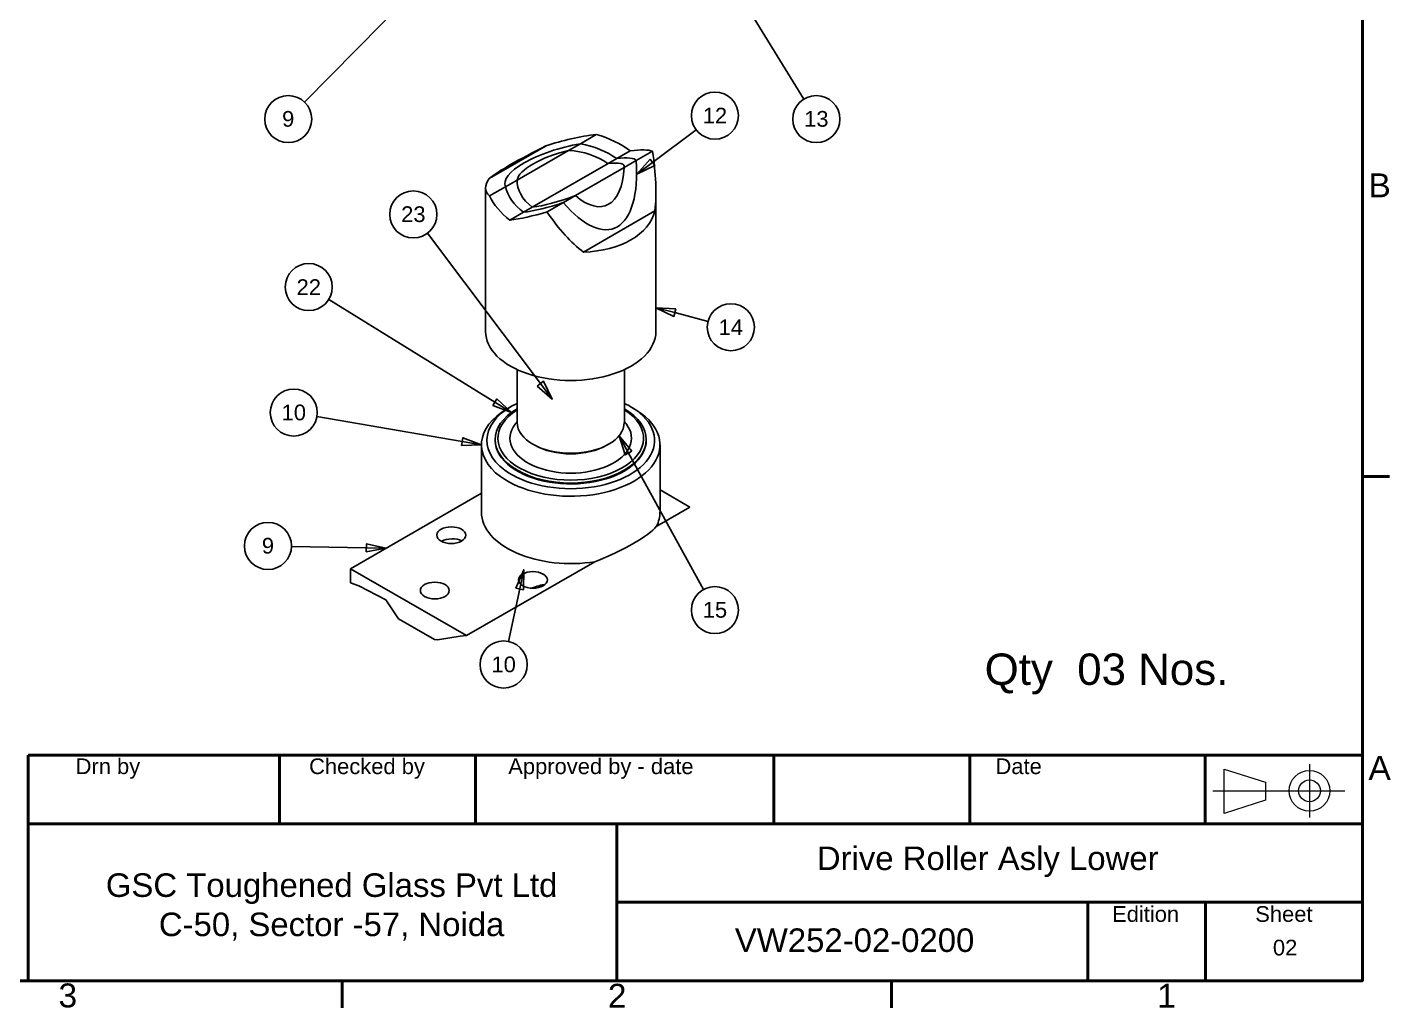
# Paper-space layout 'Drive Roller Asly Lower' of a CAD drawing. Header units: millimetres. Extents: x 0 to 420, y 0 to 297.
# Drawn here: x 239.9 to 413.6, y 6.6 to 131.5 of the extents above; entities that cross this region are included whole.
import ezdxf

# ---------------------------------------------------------------- set-up
doc = ezdxf.new("R2010")
doc.units = ezdxf.units.MM
doc.linetypes.add('ACAD_ISO08W100', pattern=[36, 24, -3, 6, -3])
for name, color, linetype, lineweight in [('2dTransBorder', 7, 'Continuous', 25), ('2dTransTitleBlock', 7, 'Continuous', 25), ('Leader Lines', 5, 'Continuous', 25), ('Text', 5, 'Continuous', 25), ('Visible Edges', 7, 'Continuous', 50)]:
    doc.layers.add(name, color=color, linetype=linetype, lineweight=lineweight)
doc.layers.add('Title', color=7, linetype='Continuous')
doc.styles.add('Current-ISO', font='ARIAL.TTF')
doc.styles.get("Standard").update_dxf_attribs({"font": 'ARIAL.TTF'})
doc.styles.add('Text Style28', font='ARIAL.TTF')

# ---------------------------------------------------------------- blocks, each defined once
blk = doc.blocks.new('2dTransSymbol38')
at = {"color": 179}
blk.add_solid([(316.12, 160.15), (314.38, 162.02), (315.27, 159.63), (316.12, 160.15)], dxfattribs=at)
at = {"layer": 'Leader Lines', "color": 179, "linetype": 'Continuous', "lineweight": 25, "true_color": 0x262659}
for p, q in [((315.7, 159.89), (314.38, 162.02)), ((316.12, 160.15), (314.38, 162.02)), ((314.38, 162.02), (315.27, 159.63)), ((315.27, 159.63), (316.12, 160.15)), ((315.7, 159.89), (338.85, 122.37))]:
    blk.add_line(p, q, dxfattribs=at)
blk.add_lwpolyline([(316.12, 160.15), (314.38, 162.02), (315.27, 159.63), (316.12, 160.15)], dxfattribs=at)
blk.add_circle((340.42, 119.82), 3, dxfattribs=at)
at = {"layer": 'Leader Lines', "color": 18, "linetype": 'Continuous', "lineweight": 25, "true_color": 0x000000, "insert": (338.87, 118.82), "char_height": 2, "attachment_point": 7, "style": 'Text Style28'}
blk.add_mtext('13', dxfattribs=at)
blk = doc.blocks.new('2dTransSymbol43')
at = {"color": 179}
blk.add_solid([(290.49, 136.78), (291.89, 138.91), (289.78, 137.48), (290.49, 136.78)], dxfattribs=at)
at = {"layer": 'Leader Lines', "color": 179, "linetype": 'Continuous', "lineweight": 25, "true_color": 0x262659}
for p, q in [((291.89, 138.91), (289.78, 137.48)), ((289.78, 137.48), (290.49, 136.78)), ((290.13, 137.13), (291.89, 138.91)), ((290.49, 136.78), (291.89, 138.91)), ((290.13, 137.13), (275.22, 121.96))]:
    blk.add_line(p, q, dxfattribs=at)
blk.add_lwpolyline([(290.49, 136.78), (291.89, 138.91), (289.78, 137.48), (290.49, 136.78)], dxfattribs=at)
blk.add_circle((273.13, 119.82), 3, dxfattribs=at)
at = {"layer": 'Leader Lines', "linetype": 'Continuous', "lineweight": 25, "insert": (272.35, 118.82), "char_height": 2, "attachment_point": 7, "style": 'Text Style28'}
blk.add_mtext('9', dxfattribs=at)
blk = doc.blocks.new('2dTransSymbol47')
at = {"color": 179}
blk.add_solid([(316.93, 77.5), (315.28, 79.44), (316.05, 77.01), (316.93, 77.5)], dxfattribs=at)
at = {"layer": 'Leader Lines', "color": 179, "linetype": 'Continuous', "lineweight": 25, "true_color": 0x262659}
for p, q in [((316.49, 77.25), (315.28, 79.44)), ((316.93, 77.5), (315.28, 79.44)), ((315.28, 79.44), (316.05, 77.01)), ((316.05, 77.01), (316.93, 77.5)), ((316.49, 77.25), (326.06, 59.87))]:
    blk.add_line(p, q, dxfattribs=at)
blk.add_lwpolyline([(316.93, 77.5), (315.28, 79.44), (316.05, 77.01), (316.93, 77.5)], dxfattribs=at)
blk.add_circle((327.5, 57.24), 3, dxfattribs=at)
at = {"layer": 'Leader Lines', "linetype": 'Continuous', "lineweight": 25, "insert": (325.95, 56.24), "char_height": 2, "attachment_point": 7, "style": 'Text Style28'}
blk.add_mtext('15', dxfattribs=at)
blk = doc.blocks.new('2dTransSymbol48')
at = {"color": 179}
blk.add_solid([(322.53, 95.63), (319.98, 95.78), (322.28, 94.66), (322.53, 95.63)], dxfattribs=at)
at = {"layer": 'Leader Lines', "color": 179, "linetype": 'Continuous', "lineweight": 25, "true_color": 0x262659}
for p, q in [((322.4, 95.15), (319.98, 95.78)), ((322.53, 95.63), (319.98, 95.78)), ((319.98, 95.78), (322.28, 94.66)), ((322.28, 94.66), (322.53, 95.63)), ((322.4, 95.15), (326.64, 94.04))]:
    blk.add_line(p, q, dxfattribs=at)
blk.add_lwpolyline([(322.53, 95.63), (319.98, 95.78), (322.28, 94.66), (322.53, 95.63)], dxfattribs=at)
blk.add_circle((329.53, 93.29), 3, dxfattribs=at)
at = {"layer": 'Leader Lines', "color": 18, "linetype": 'Continuous', "lineweight": 25, "true_color": 0x000000, "insert": (327.97, 92.28), "char_height": 2, "attachment_point": 7, "style": 'Text Style28'}
blk.add_mtext('14', dxfattribs=at)
blk = doc.blocks.new('2dTransSymbol49')
at = {"color": 179}
blk.add_solid([(319.24, 114.7), (317.53, 112.8), (319.84, 113.9), (319.24, 114.7)], dxfattribs=at)
at = {"layer": 'Leader Lines', "color": 179, "linetype": 'Continuous', "lineweight": 25, "true_color": 0x262659}
for p, q in [((319.54, 114.3), (325.11, 118.47)), ((319.24, 114.7), (317.53, 112.8)), ((319.84, 113.9), (319.24, 114.7)), ((319.54, 114.3), (317.53, 112.8)), ((317.53, 112.8), (319.84, 113.9))]:
    blk.add_line(p, q, dxfattribs=at)
blk.add_lwpolyline([(319.24, 114.7), (317.53, 112.8), (319.84, 113.9), (319.24, 114.7)], dxfattribs=at)
blk.add_circle((327.5, 120.26), 3, dxfattribs=at)
at = {"layer": 'Leader Lines', "color": 18, "linetype": 'Continuous', "lineweight": 25, "true_color": 0x010000, "insert": (325.95, 119.26), "char_height": 2, "attachment_point": 7, "style": 'Text Style28'}
blk.add_mtext('12', dxfattribs=at)
blk = doc.blocks.new('2dTransSymbol50')
at = {"color": 179}
blk.add_solid([(283.07, 64.67), (285.58, 65.12), (283.09, 65.67), (283.07, 64.67)], dxfattribs=at)
at = {"layer": 'Leader Lines', "color": 179, "linetype": 'Continuous', "lineweight": 25, "true_color": 0x262659}
for p, q in [((283.08, 65.17), (273.54, 65.35)), ((283.09, 65.67), (283.07, 64.67)), ((283.07, 64.67), (285.58, 65.12)), ((283.08, 65.17), (285.58, 65.12)), ((285.58, 65.12), (283.09, 65.67))]:
    blk.add_line(p, q, dxfattribs=at)
blk.add_lwpolyline([(283.07, 64.67), (285.58, 65.12), (283.09, 65.67), (283.07, 64.67)], dxfattribs=at)
blk.add_circle((270.55, 65.41), 3, dxfattribs=at)
at = {"layer": 'Leader Lines', "color": 18, "linetype": 'Continuous', "lineweight": 25, "true_color": 0x000000, "insert": (269.77, 64.41), "char_height": 2, "attachment_point": 7, "style": 'Text Style28'}
blk.add_mtext('9', dxfattribs=at)
blk = doc.blocks.new('2dTransSymbol51')
at = {"color": 179}
blk.add_solid([(303.12, 59.83), (303.15, 62.38), (302.14, 60.04), (303.12, 59.83)], dxfattribs=at)
at = {"layer": 'Leader Lines', "color": 179, "linetype": 'Continuous', "lineweight": 25, "true_color": 0x262659}
for p, q in [((303.15, 62.38), (302.14, 60.04)), ((302.63, 59.93), (303.15, 62.38)), ((303.12, 59.83), (303.15, 62.38)), ((302.63, 59.93), (301.2, 53.23)), ((302.14, 60.04), (303.12, 59.83))]:
    blk.add_line(p, q, dxfattribs=at)
blk.add_lwpolyline([(303.12, 59.83), (303.15, 62.38), (302.14, 60.04), (303.12, 59.83)], dxfattribs=at)
blk.add_circle((300.58, 50.3), 3, dxfattribs=at)
at = {"layer": 'Leader Lines', "linetype": 'Continuous', "lineweight": 25, "insert": (299.03, 49.29), "char_height": 2, "attachment_point": 7, "style": 'Text Style28'}
blk.add_mtext('10', dxfattribs=at)
blk = doc.blocks.new('2dTransSymbol52')
at = {"color": 179}
blk.add_solid([(304.86, 85.79), (306.76, 84.1), (305.66, 86.4), (304.86, 85.79)], dxfattribs=at)
at = {"layer": 'Leader Lines', "color": 179, "linetype": 'Continuous', "lineweight": 25, "true_color": 0x262659}
for p, q in [((305.26, 86.1), (290.86, 105.28)), ((305.66, 86.4), (304.86, 85.79)), ((304.86, 85.79), (306.76, 84.1)), ((305.26, 86.1), (306.76, 84.1)), ((306.76, 84.1), (305.66, 86.4))]:
    blk.add_line(p, q, dxfattribs=at)
blk.add_lwpolyline([(304.86, 85.79), (306.76, 84.1), (305.66, 86.4), (304.86, 85.79)], dxfattribs=at)
blk.add_circle((289.07, 107.67), 3, dxfattribs=at)
at = {"layer": 'Leader Lines', "linetype": 'Continuous', "lineweight": 25, "insert": (287.52, 106.67), "char_height": 2, "attachment_point": 7, "style": 'Text Style28'}
blk.add_mtext('23', dxfattribs=at)
blk = doc.blocks.new('2dTransSymbol53')
at = {"color": 179}
blk.add_solid([(299.19, 83.31), (301.58, 82.42), (299.72, 84.16), (299.19, 83.31)], dxfattribs=at)
at = {"layer": 'Leader Lines', "color": 179, "linetype": 'Continuous', "lineweight": 25, "true_color": 0x262659}
for p, q in [((299.46, 83.74), (278.3, 96.83)), ((299.72, 84.16), (299.19, 83.31)), ((299.46, 83.74), (301.58, 82.42)), ((301.58, 82.42), (299.72, 84.16)), ((299.19, 83.31), (301.58, 82.42))]:
    blk.add_line(p, q, dxfattribs=at)
blk.add_lwpolyline([(299.19, 83.31), (301.58, 82.42), (299.72, 84.16), (299.19, 83.31)], dxfattribs=at)
blk.add_circle((275.75, 98.41), 3, dxfattribs=at)
at = {"layer": 'Leader Lines', "linetype": 'Continuous', "lineweight": 25, "insert": (274.2, 97.4), "char_height": 2, "attachment_point": 7, "style": 'Text Style28'}
blk.add_mtext('22', dxfattribs=at)
blk = doc.blocks.new('2dTransSymbol56')
at = {"color": 179}
blk.add_solid([(295.21, 78.22), (297.76, 78.29), (295.38, 79.21), (295.21, 78.22)], dxfattribs=at)
at = {"layer": 'Leader Lines', "color": 179, "linetype": 'Continuous', "lineweight": 25, "true_color": 0x262659}
for p, q in [((295.3, 78.71), (276.79, 81.9)), ((295.38, 79.21), (295.21, 78.22)), ((295.21, 78.22), (297.76, 78.29)), ((295.3, 78.71), (297.76, 78.29)), ((297.76, 78.29), (295.38, 79.21))]:
    blk.add_line(p, q, dxfattribs=at)
blk.add_lwpolyline([(295.21, 78.22), (297.76, 78.29), (295.38, 79.21), (295.21, 78.22)], dxfattribs=at)
blk.add_circle((273.84, 82.41), 3, dxfattribs=at)
at = {"layer": 'Leader Lines', "color": 18, "linetype": 'Continuous', "lineweight": 25, "true_color": 0x000000, "insert": (272.29, 81.4), "char_height": 2, "attachment_point": 7, "style": 'Text Style28'}
blk.add_mtext('10', dxfattribs=at)
blk = doc.blocks.new('Default Border')
at = {"layer": '2dTransBorder', "color": 179, "linetype": 'Continuous', "lineweight": 50, "true_color": 0x262659}
for points in [[(10, 10), (10, 287), (410, 287), (410, 10), (10, 10)], [(410, 74.25), (413.45, 74.25)], [(280, 10), (280, 6.55)], [(350, 10), (350, 6.55)]]:
    blk.add_lwpolyline(points, dxfattribs=at)
at = {"layer": '2dTransBorder', "color": 179, "lineweight": 211, "char_height": 3.05, "attachment_point": 7, "style": 'Current-ISO'}
for s, insert in [('B', (410.78, 109.85)), ('A', (410.78, 35.6)), ('3', (243.86, 6.55)), ('2', (313.86, 6.55)), ('1', (383.86, 6.55))]:
    blk.add_mtext(s, dxfattribs=dict(at, insert=insert))
blk = doc.blocks.new('Title')
at = {"layer": '2dTransTitleBlock', "linetype": 'Continuous', "lineweight": 50}
for p, q in [((400, 28.73), (230, 28.73)), ((230, 28.73), (230, 0)), ((262, 20), (262, 28.73)), ((287, 20), (287, 28.73)), ((325, 20), (325, 28.73)), ((350, 20), (350, 28.73)), ((379.95, 20), (379.95, 28.73)), ((400, 0), (400, 28.73)), ((230, 20), (400, 20)), ((305, 20), (305, 0)), ((400, 10), (305, 10)), ((365, 0), (365, 10)), ((380, 0), (380, 10)), ((230, 0), (400, 0))]:
    blk.add_line(p, q, dxfattribs=at)
at = {"layer": '2dTransTitleBlock', "linetype": 'Continuous', "lineweight": 18}
for p, q in [((382.38, 21.33), (382.38, 26.97)), ((382.38, 26.97), (387.67, 25.29)), ((387.67, 25.29), (387.67, 23)), ((387.67, 23), (382.38, 21.33))]:
    blk.add_line(p, q, dxfattribs=at)
at = {"layer": '2dTransTitleBlock', "linetype": 'ACAD_ISO08W100', "lineweight": 18}
for p, q in [((393.26, 27.59), (393.26, 20.81)), ((380.93, 24.2), (387.67, 24.2)), ((387.67, 24.2), (397.75, 24.2))]:
    blk.add_line(p, q, dxfattribs=at)
at = {"layer": '2dTransTitleBlock', "linetype": 'Continuous', "lineweight": 18}
for radius in [2.6, 1.4]:
    blk.add_circle((393.26, 24.2), radius, dxfattribs=at)
at = {"layer": '2dTransBorder'}
blk.add_blockref('Default Border', (-10, -10), dxfattribs=at)
at = {"layer": '2dTransTitleBlock', "color": 179, "lineweight": 5, "char_height": 2, "style": 'Current-ISO'}
for s, insert, width, attachment_point, line_spacing_factor in [('Drn by', (236.04, 28.33), 21.4186, 1, 0.846), ('Checked by', (265.79, 28.33), 22.7762, 1, 0.860831), ('Approved by - date', (291.17, 28.33), 38.1112, 1, 0.846), ('Date', (353.25, 28.33), 11.7506, 1, 0.846), ('Edition', (372.38, 9.5), 13.7547, 2, 0.846), ('Sheet', (390, 9.5), 19, 2, 0.860831)]:
    blk.add_mtext(s, dxfattribs=dict(at, insert=insert, width=width, attachment_point=attachment_point, line_spacing_factor=line_spacing_factor))
at = {"layer": '2dTransTitleBlock', "char_height": 3, "attachment_point": 5}
for s, insert, width in [('Drive Roller Asly Lower', (352.26, 15.15), 79.7281), ('GSC Toughened Glass Pvt Ltd\\PC-50, Sector -57, Noida', (268.66, 9.4), 70.01), ('VW252-02-0200', (335.3, 5.14), 53.747)]:
    blk.add_mtext(s, dxfattribs=dict(at, insert=insert, width=width))

psp = doc.layouts.new('Drive Roller Asly Lower')

# ---------------------------------------------------------------- linework, layer by layer
at = {"layer": 'Visible Edges', "color": 179, "linetype": 'Continuous', "lineweight": 25, "true_color": 0x262659}
for p, q in [((298.75, 112.24), (305.98, 116.4)), ((308.86, 115.82), (310.36, 116.68)), ((310.36, 116.68), (312.39, 117.85)), ((302.32, 112.05), (308.86, 115.82)), ((313.88, 114.14), (314.99, 114.78)), ((314.99, 114.78), (316.72, 115.78)), ((317.48, 114.52), (319.56, 115.72)), ((304.23, 108.58), (313.88, 114.14)), ((309.73, 110.06), (315.93, 113.63)), ((315.93, 113.63), (317.48, 114.52)), ((298.79, 110.02), (300.82, 111.19)), ((300.82, 111.19), (302.32, 112.05)), ((298.28, 92.74), (298.28, 111.04)), ((308.19, 109.17), (309.73, 110.06)), ((319.98, 92.74), (319.98, 110.54)), ((301.38, 106.94), (303.11, 107.94)), ((303.11, 107.94), (304.23, 108.58)), ((306.11, 107.98), (308.19, 109.17)), ((310.75, 102.87), (319.86, 108.12)), ((302.31, 87.88), (302.31, 81.15)), ((315.96, 87.88), (315.96, 81.15)), ((301.56, 83.19), (301.06, 82.9)), ((316.71, 83.19), (317.21, 82.9)), ((297.76, 69.71), (297.76, 78.29)), ((299.51, 78.98), (299.51, 78.86)), ((304.54, 78.24), (304.29, 78.38)), ((313.73, 78.24), (313.98, 78.38)), ((318.76, 78.98), (318.76, 78.86)), ((320.51, 69.71), (320.51, 78.29)), ((281.05, 62.51), (297.76, 72.13)), ((320.51, 72.56), (324.32, 70.37)), ((324.32, 70.37), (320.08, 67.93)), ((312.22, 63.4), (295.86, 53.98)), ((295.86, 53.98), (281.05, 62.51)), ((281.05, 60.72), (281.05, 62.51)), ((282.13, 60.31), (281.05, 60.72)), ((285.58, 58.55), (282.13, 60.31)), ((287.19, 56.11), (285.58, 58.55)), ((287.19, 56.11), (291.76, 53.48)), ((295.06, 53.91), (292.14, 53.45)), ((295.86, 53.98), (295.06, 53.91)), ((292.14, 53.45), (291.76, 53.48))]:
    psp.add_line(p, q, dxfattribs=at).dxf.unprotected_set("ltscale", 0)
for points in [[(302.04, 80.92), (302.05, 80.94), (302.06, 80.95), (302.07, 80.97), (302.08, 80.98), (302.09, 81), (302.1, 81.01), (302.12, 81.03), (302.13, 81.04), (302.14, 81.06), (302.15, 81.07), (302.16, 81.08), (302.17, 81.1), (302.18, 81.11), (302.2, 81.13), (302.21, 81.14), (302.22, 81.16), (302.23, 81.17), (302.24, 81.18), (302.25, 81.2), (302.26, 81.21), (302.28, 81.23), (302.29, 81.24), (302.3, 81.25), (302.31, 81.27)], [(315.96, 81.27), (315.97, 81.25), (315.98, 81.24), (315.99, 81.23), (316.01, 81.21), (316.02, 81.2), (316.03, 81.18), (316.04, 81.17), (316.05, 81.16), (316.06, 81.14), (316.07, 81.13), (316.09, 81.11), (316.1, 81.1), (316.11, 81.08), (316.12, 81.07), (316.13, 81.06), (316.14, 81.04), (316.15, 81.03), (316.17, 81.01), (316.18, 81), (316.19, 80.98), (316.2, 80.97), (316.21, 80.95), (316.22, 80.94), (316.23, 80.92)]]:
    psp.add_lwpolyline(points, dxfattribs=at).dxf.unprotected_set("ltscale", 0)
for centre, major_axis, ratio, start_param, end_param in [((309.13, 116.62), (10.84, 5.02), 0.097468, 1.820919, 2.801262), ((309.13, 113.51), (8.37, 2.15), 0.329182, 1.340595, 3.203055), ((309.13, 113.51), (-8.37, -2.15), 0.329182, 4.482188, 6.344648), ((309.13, 113.51), (10.81, 2.78), 0.329182, 1.181363, 1.781653), ((309.13, 111.3), (8.36, -1.24), 0.651913, 0.895216, 1.520964), ((309.13, 111.3), (-8.36, 1.24), 0.651913, 4.036809, 4.662556), ((309.13, 111.3), (10.8, -1.6), 0.651913, 0.892096, 1.361732), ((309.13, 113.51), (6.8, 1.75), 0.329182, 1.526078, 3.017571), ((309.13, 113.51), (-6.8, -1.75), 0.329182, 4.667671, 6.159164), ((309.13, 111.3), (6.79, -1), 0.651913, 0.898405, 1.706447), ((309.13, 111.3), (-6.79, 1), 0.651913, 4.039998, 4.84804), ((309.13, 111.37), (8.38, 3.09), 0.197365, 0.040442, 0.726508), ((309.13, 111.37), (-8.38, -3.09), 0.197365, 3.182035, 3.868101), ((309.13, 111.37), (10.82, 3.99), 0.197365, 0.20961, 0.723388), ((309.13, 121.35), (7.07, -19.99), 0.411852, 0.71204, 1.143605), ((309.13, 121.35), (-5.47, 15.47), 0.411852, 2.318933, 4.11603), ((309.13, 121.35), (-5.47, 15.47), 0.411852, 2.318933, 4.11603), ((309.13, 121.35), (4.45, -12.57), 0.411852, 5.661584, 7.056564), ((309.13, 121.35), (4.45, -12.57), 0.411852, 5.661584, 7.056564), ((309.13, 111.37), (6.81, 2.51), 0.197365, 6.122569, 7.012883), ((309.13, 111.37), (-6.81, -2.51), 0.197365, 2.980976, 3.87129), ((309.13, 113.51), (10.81, 2.78), 0.329182, 2.761997, 3.362287), ((309.13, 111.3), (8.36, -1.24), 0.651913, 3.383424, 4.009172), ((309.13, 111.3), (-8.36, 1.24), 0.651913, 0.241831, 0.867579), ((309.13, 111.3), (6.79, -1), 0.651913, 3.19794, 4.005982), ((309.13, 111.3), (-6.79, 1), 0.651913, 0.056348, 0.86439), ((309.13, 111.3), (10.8, -1.6), 0.651913, 3.542656, 4.012292), ((309.13, 111.37), (6.81, 2.51), 0.197365, 3.837275, 4.727588), ((309.13, 111.37), (-6.81, -2.51), 0.197365, 0.695682, 1.585996), ((309.13, 111.37), (10.82, 3.99), 0.197365, 3.843584, 4.357362), ((309.13, 111.37), (8.38, 3.09), 0.197365, 3.840464, 4.52653), ((309.13, 111.37), (-8.38, -3.09), 0.197365, 0.698871, 1.384937), ((309.13, 121.35), (7.07, -19.99), 0.411852, 5.291357, 5.722922), ((309.13, 109.88), (10.82, -1.24), 0.638498, 4.934752, 6.207056), ((309.13, 92.74), (-10.85, 0), 0.575862, 0, 3.141593), ((309.13, 78.86), (-10.68, 0), 0.575862, 5.406034, 6.948116), ((309.13, 78.86), (10.68, 0), 0.575862, 3.806524, 7.160336), ((309.13, 78.29), (-11.38, 0), 0.575862, 5.50164, 6.948116), ((309.13, 78.98), (-9.63, 0), 0.575862, 5.500597, 10.207366), ((309.13, 79.15), (9.28, 0), 0.575862, 2.397716, 7.027062), ((309.13, 78.29), (11.37, 0), 0.575862, 3.806524, 7.064731), ((309.13, 79.15), (7.74, 0), 0.575862, 2.731828, 6.69295), ((309.13, 81.15), (6.82, 0), 0.575862, 3.141593, 6.283185), ((309.13, 78.86), (-9.63, 0), 0.575862, 0, 0.664931), ((309.13, 78.86), (9.62, 0), 0.575862, 3.806524, 6.283185), ((309.13, 80.87), (6.47, 0), 0.575862, 3.923138, 5.50164), ((309.13, 69.71), (-11.37, 0), 0.575862, 0, 1.845535), ((309.13, 69.71), (11.37, 0), 0.575862, 6.008447, 6.283185), ((309.13, 65.02), (-11.34, -3.99), 0.216701, 1.769365, 2.790685), ((293.91, 65.32), (-1.84, -0.09), 0.542307, 3.879536, 5.436444), ((304.31, 59.71), (-1.83, -0.7), 0.183652, 3.67402, 4.737437)]:
    psp.add_ellipse(centre, major_axis=major_axis, ratio=ratio, start_param=start_param, end_param=end_param, dxfattribs=at).dxf.unprotected_set("ltscale", 0)
for centre in [(293.91, 66.78), (304.31, 61.08), (291.81, 59.73)]:
    psp.add_ellipse(centre, major_axis=(-1.84, 0), ratio=0.575862, dxfattribs=at).dxf.unprotected_set("ltscale", 0)

# ---------------------------------------------------------------- block references
at = {"layer": 'Leader Lines'}
for name in ['2dTransSymbol38', '2dTransSymbol43', '2dTransSymbol49', '2dTransSymbol52', '2dTransSymbol53', '2dTransSymbol48', '2dTransSymbol56', '2dTransSymbol47', '2dTransSymbol50', '2dTransSymbol51']:
    psp.add_blockref(name, (0, 0), dxfattribs=at)
at = {"layer": 'Title'}
psp.add_blockref('Title', (10, 10), dxfattribs=at)

# ---------------------------------------------------------------- texts
at = {"insert": (398.6, 15.22), "char_height": 2, "attachment_point": 1}
psp.add_mtext('02', dxfattribs=at)
at = {"layer": 'Text', "color": 179, "linetype": 'Continuous', "lineweight": 5, "true_color": 0x262659, "insert": (361.87, 51.7), "char_height": 4, "width": 31.0549, "attachment_point": 1, "line_spacing_factor": 0.860831, "style": 'Current-ISO'}
psp.add_mtext('\\W1.00;\\H4.0000;\\lQty  03 Nos.', dxfattribs=at)

doc.saveas('drawing.dxf')
